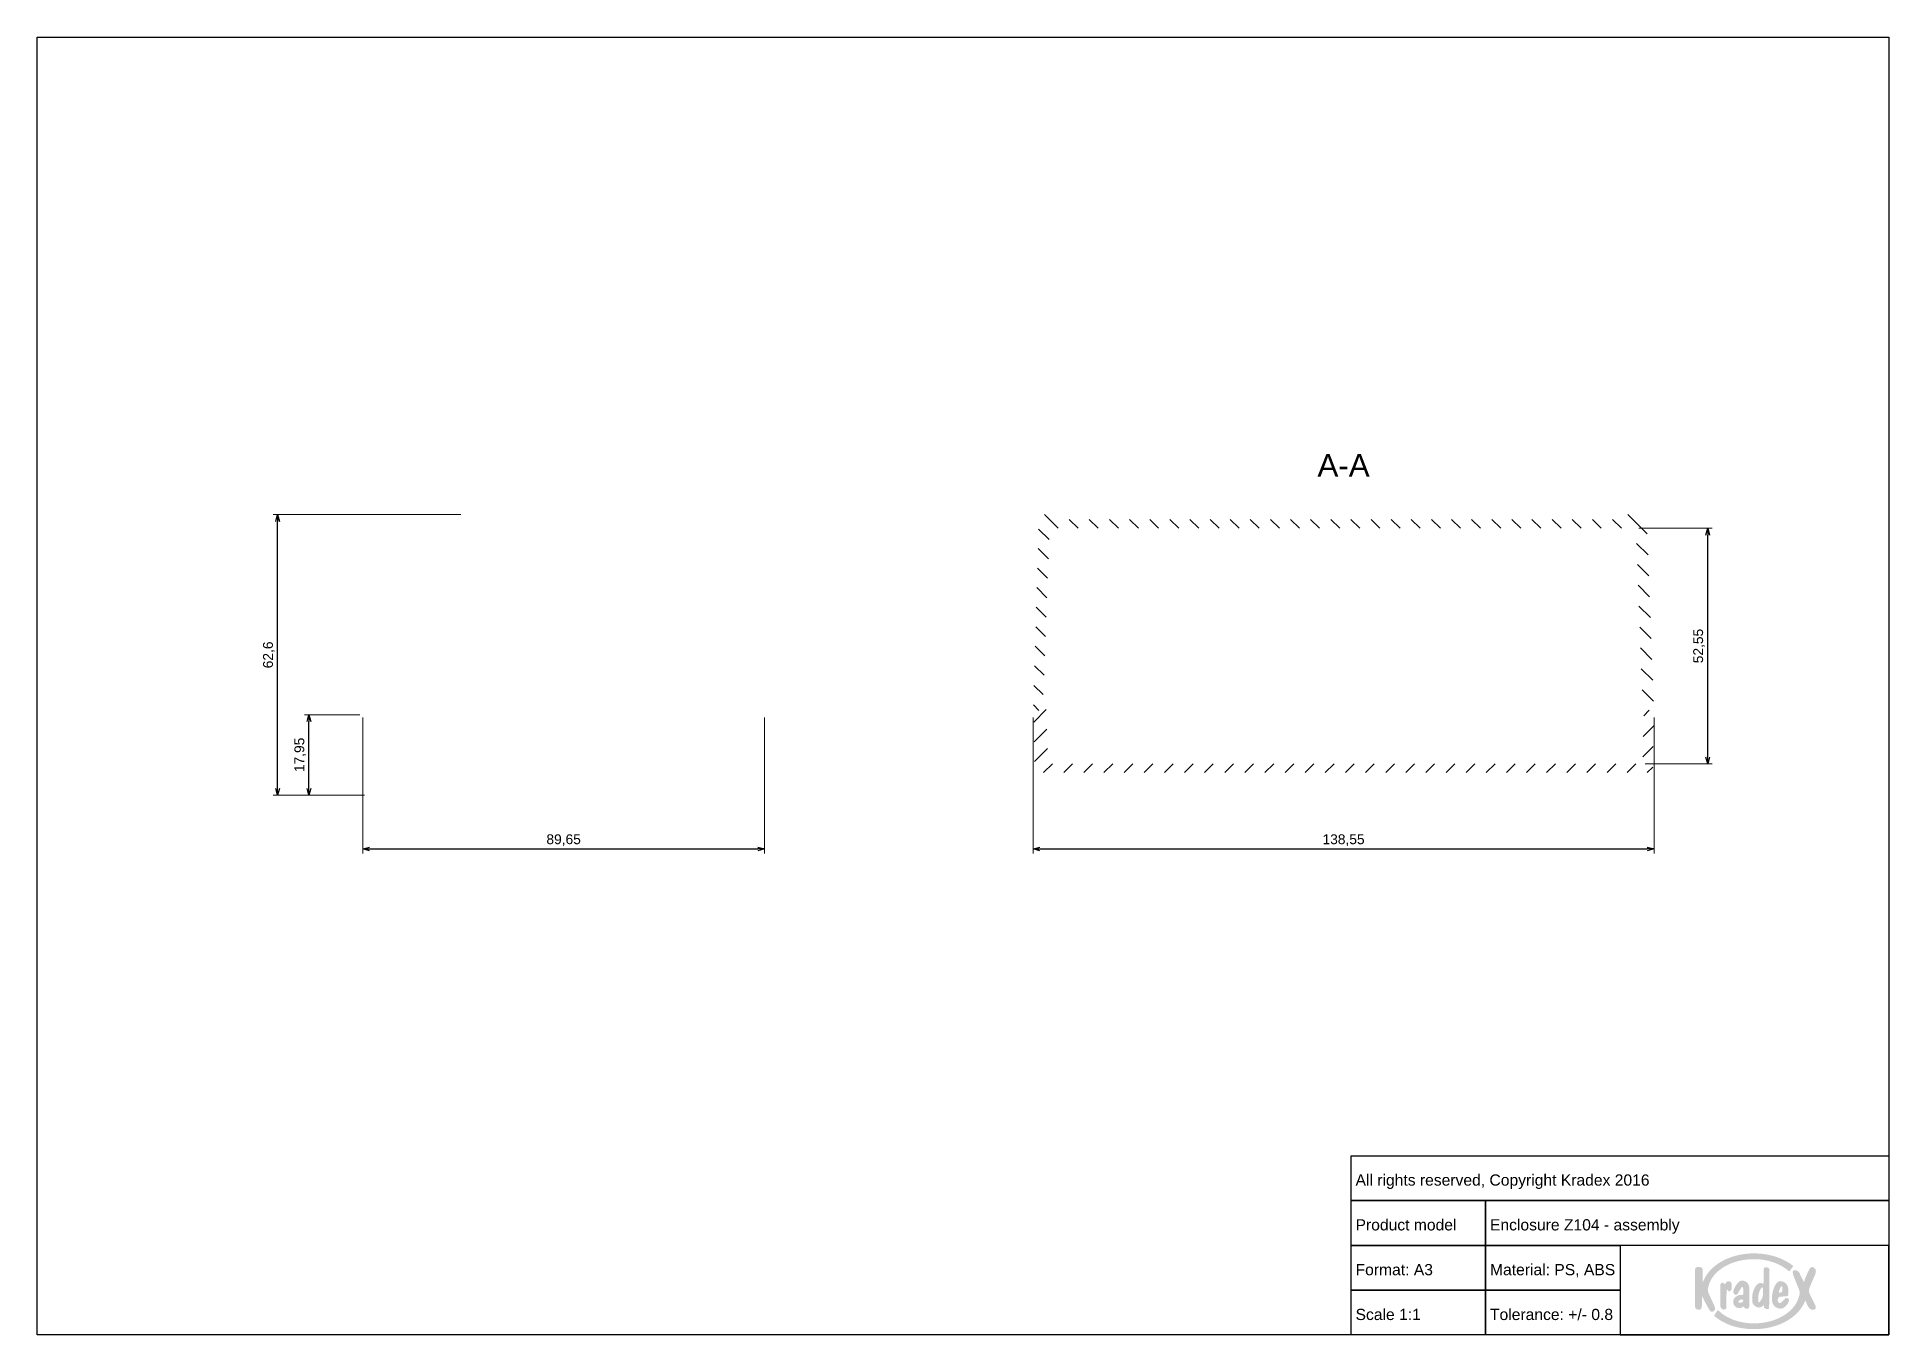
# Paper-space layout 'Assembly' of a CAD drawing. Header units: millimetres. Extents: x 0 to 413, y 1 to 290.
import ezdxf

# ---------------------------------------------------------------- set-up
doc = ezdxf.new("R2010")
doc.units = ezdxf.units.MM
doc.layers.add('MD_Annotation', color=7, linetype='Continuous', lineweight=25)
doc.layers.add('MD_Hatching', color=7, linetype='Continuous', lineweight=25)
doc.layers.add('Tabelka', color=7, linetype='Continuous')
doc.styles.get("Standard").update_dxf_attribs({"font": 'arial.ttf'})
doc.dimstyles.new('ISO-25', dxfattribs={"dimtxt": 2.2, "dimasz": 1.5, "dimexe": 1, "dimexo": 0.625, "dimtad": 1, "dimrnd": 0.05, "dimtxsty": 'Standard', "dimblk": 'OPEN30', "dimcen": 2.5, "dimadec": 0, "dimazin": 0, "dimtfac": 1, "dimtmove": 0, "dimatfit": 3, "dimfxl": 1, "dimlwe": 18, "dimarcsym": 0})

# ---------------------------------------------------------------- blocks, each defined once
blk = doc.blocks.new('_Open30')
at = {"color": 0, "linetype": 'ByBlock', "lineweight": -2}
for p, q in [((-1, 0.27), (0, 0)), ((0, 0), (-1, -0.27)), ((0, 0), (-1, 0))]:
    blk.add_line(p, q, dxfattribs=at)
blk = doc.blocks.new('*D13')
at = {"layer": 'Defpoints', "color": 0, "transparency": 16777216}
for p in [(72.9, 138.95), (162.56, 138.95), (162.56, 109)]:
    blk.add_point(p, dxfattribs=at)
at = {"layer": 'MD_Annotation', "color": 0, "lineweight": 18, "transparency": 16777216}
for p, q in [((72.9, 138.33), (72.9, 108)), ((162.56, 138.33), (162.56, 108))]:
    blk.add_line(p, q, dxfattribs=at)
at = {"layer": 'MD_Annotation', "color": 0, "lineweight": -2, "transparency": 16777216}
blk.add_line((74.4, 109), (161.06, 109), dxfattribs=at)
at = {"layer": 'MD_Annotation', "color": 0, "lineweight": -2, "transparency": 16777216, "xscale": 1.5, "yscale": 1.5, "zscale": 1.5, "rotation": 180}
blk.add_blockref('_Open30', (72.9, 109), dxfattribs=at)
at = {"layer": 'MD_Annotation', "color": 0, "lineweight": -2, "transparency": 16777216, "xscale": 1.5, "yscale": 1.5, "zscale": 1.5}
blk.add_blockref('_Open30', (162.56, 109), dxfattribs=at)
at = {"layer": 'MD_Annotation', "color": 0, "transparency": 16777216, "insert": (117.73, 110.95), "char_height": 2.2, "attachment_point": 5}
blk.add_mtext('89,65', dxfattribs=at)
blk = doc.blocks.new('*D14')
at = {"layer": 'Defpoints', "color": 0, "transparency": 16777216}
for p in [(53.9, 183.6), (95.4, 183.6), (73.92, 121)]:
    blk.add_point(p, dxfattribs=at)
at = {"layer": 'MD_Annotation', "color": 0, "lineweight": 18, "transparency": 16777216}
for p, q in [((94.78, 183.6), (52.9, 183.6)), ((73.3, 121), (52.9, 121))]:
    blk.add_line(p, q, dxfattribs=at)
at = {"layer": 'MD_Annotation', "color": 0, "lineweight": -2, "transparency": 16777216}
blk.add_line((53.9, 122.5), (53.9, 182.1), dxfattribs=at)
at = {"layer": 'MD_Annotation', "color": 0, "lineweight": -2, "transparency": 16777216, "xscale": 1.5, "yscale": 1.5, "zscale": 1.5}
for p, rotation in [((53.9, 183.6), 90), ((53.9, 121), 270)]:
    blk.add_blockref('_Open30', p, dxfattribs=dict(at, rotation=rotation))
at = {"layer": 'MD_Annotation', "color": 0, "transparency": 16777216, "insert": (51.96, 152.3), "char_height": 2.2, "attachment_point": 5, "rotation": 90}
blk.add_mtext('62,6', dxfattribs=at)
blk = doc.blocks.new('*D15')
at = {"layer": 'Defpoints', "color": 0, "transparency": 16777216}
for p in [(60.9, 138.95), (72.9, 138.95), (73.92, 121)]:
    blk.add_point(p, dxfattribs=at)
at = {"layer": 'MD_Annotation', "color": 0, "lineweight": 18, "transparency": 16777216}
for p, q in [((72.28, 138.95), (59.9, 138.95)), ((73.3, 121), (59.9, 121))]:
    blk.add_line(p, q, dxfattribs=at)
at = {"layer": 'MD_Annotation', "color": 0, "lineweight": -2, "transparency": 16777216}
blk.add_line((60.9, 122.5), (60.9, 137.45), dxfattribs=at)
at = {"layer": 'MD_Annotation', "color": 0, "lineweight": -2, "transparency": 16777216, "xscale": 1.5, "yscale": 1.5, "zscale": 1.5}
for p, rotation in [((60.9, 138.95), 90), ((60.9, 121), 270)]:
    blk.add_blockref('_Open30', p, dxfattribs=dict(at, rotation=rotation))
at = {"layer": 'MD_Annotation', "color": 0, "transparency": 16777216, "insert": (58.96, 129.98), "char_height": 2.2, "attachment_point": 5, "rotation": 90}
blk.add_mtext('17,95', dxfattribs=at)
blk = doc.blocks.new('*D18')
at = {"layer": 'Defpoints', "color": 0, "transparency": 16777216}
for p in [(222.5, 138.95), (361.05, 138.95), (361.05, 109)]:
    blk.add_point(p, dxfattribs=at)
at = {"layer": 'MD_Annotation', "color": 0, "lineweight": 18, "transparency": 16777216}
for p, q in [((222.5, 138.33), (222.5, 108)), ((361.05, 138.33), (361.05, 108))]:
    blk.add_line(p, q, dxfattribs=at)
at = {"layer": 'MD_Annotation', "color": 0, "lineweight": -2, "transparency": 16777216}
blk.add_line((224, 109), (359.55, 109), dxfattribs=at)
at = {"layer": 'MD_Annotation', "color": 0, "lineweight": -2, "transparency": 16777216, "xscale": 1.5, "yscale": 1.5, "zscale": 1.5, "rotation": 180}
blk.add_blockref('_Open30', (222.5, 109), dxfattribs=at)
at = {"layer": 'MD_Annotation', "color": 0, "lineweight": -2, "transparency": 16777216, "xscale": 1.5, "yscale": 1.5, "zscale": 1.5}
blk.add_blockref('_Open30', (361.05, 109), dxfattribs=at)
at = {"layer": 'MD_Annotation', "color": 0, "transparency": 16777216, "insert": (291.77, 110.95), "char_height": 2.2, "attachment_point": 5}
blk.add_mtext('138,55', dxfattribs=at)
blk = doc.blocks.new('*D19')
at = {"layer": 'Defpoints', "color": 0, "transparency": 16777216}
for p in [(357.03, 180.55), (373.05, 180.55), (358.48, 128)]:
    blk.add_point(p, dxfattribs=at)
at = {"layer": 'MD_Annotation', "color": 0, "lineweight": 18, "transparency": 16777216}
for p, q in [((357.66, 180.55), (374.05, 180.55)), ((359.11, 128), (374.05, 128))]:
    blk.add_line(p, q, dxfattribs=at)
at = {"layer": 'MD_Annotation', "color": 0, "lineweight": -2, "transparency": 16777216}
blk.add_line((373.05, 129.5), (373.05, 179.05), dxfattribs=at)
at = {"layer": 'MD_Annotation', "color": 0, "lineweight": -2, "transparency": 16777216, "xscale": 1.5, "yscale": 1.5, "zscale": 1.5}
for p, rotation in [((373.05, 180.55), 90), ((373.05, 128), 270)]:
    blk.add_blockref('_Open30', p, dxfattribs=dict(at, rotation=rotation))
at = {"layer": 'MD_Annotation', "color": 0, "transparency": 16777216, "insert": (371.1, 154.28), "char_height": 2.2, "attachment_point": 5, "rotation": 90}
blk.add_mtext('52,55', dxfattribs=at)

psp = doc.layouts.new('Assembly')

# ---------------------------------------------------------------- hatches: boundary and pattern name
at = {"layer": 'MD_Hatching'}
h = psp.add_hatch(dxfattribs=at)
h.set_pattern_fill('ANSI31', color=256, angle=90, style=0)
h.paths.add_polyline_path([(359.996, 140.752), (359.996, 138.952), (361.046, 138.952), (359.371, 183.602), (355.121, 183.602), (355.121, 182.552), (228.071, 182.552), (228.071, 183.602), (223.821, 183.602), (222.496, 138.952), (222.583, 138.952), (223.796, 138.952), (223.796, 140.752), (224.141, 140.752), (224.665, 140.752), (226.158, 180.552), (357.034, 180.552), (358.527, 140.752), (358.789, 140.752), (359.989, 140.752)], flags=0)
h = psp.add_hatch(dxfattribs=at)
h.set_pattern_fill('ANSI31', color=256, style=0)
h.paths.add_polyline_path([(225.391, 140.752), (224.665, 140.752), (224.141, 140.752), (224.141, 138.952), (223.796, 138.952), (222.583, 138.952), (222.893, 126.052), (360.736, 126.052), (361.046, 138.952), (359.996, 138.952), (359.989, 138.952), (359.989, 140.752), (358.789, 140.752), (358.482, 128.002), (225.795, 128.002)], flags=0)
at = {"layer": 'Tabelka', "true_color": 0x00539f}
h = psp.add_hatch(color=154, dxfattribs=at)
h.dxf.hatch_style = 2
edge = h.paths.add_edge_path()
edge.add_spline(control_points=[(374.4, 7.291), (374.4, 7.291), (373.458, 9.308), (373.458, 9.308), (372.975, 10.322), (373.083, 10.415), (373.09, 10.696), (373.101, 10.824), (373.146, 11.07), (373.22, 11.439), (374.094, 14.929), (378.297, 17.44), (383.379, 17.44), (386.487, 17.44), (389.258, 16.41), (391.088, 14.808), (391.159, 14.745), (391.251, 14.719), (391.315, 14.808), (391.355, 14.864), (391.986, 15.697), (392.028, 15.751), (392.094, 15.836), (392.113, 15.932), (391.994, 16.024), (389.85, 17.691), (386.783, 18.731), (383.379, 18.731), (378.309, 18.731), (373.99, 16.42), (372.343, 13.182), (372.297, 13.086), (372.285, 13.059), (372.23, 12.946), (371.94, 12.244), (371.86, 12.131), (371.873, 12.93), (371.873, 12.93), (371.902, 15.067), (371.902, 15.067), (371.91, 15.573), (371.52, 15.702), (370.894, 15.687), (370.421, 15.677), (370.214, 15.474), (370.213, 15.123), (370.213, 15.123), (370.185, 6.943), (370.185, 6.943), (370.184, 6.556), (370.452, 6.172), (370.962, 6.154), (371.498, 6.136), (371.693, 6.457), (371.706, 6.718), (371.757, 7.752), (371.783, 8.272), (371.783, 8.595), (371.769, 9.415), (371.889, 9.015), (372.065, 8.637), (372.439, 7.826), (372.964, 6.854), (373.499, 5.981), (373.68, 5.687), (374.059, 5.607), (374.365, 5.809), (374.947, 6.192), (374.583, 6.886), (374.4, 7.291), (374.4, 7.291), (374.4, 7.291), (374.4, 7.291)], knot_values=[0, 0, 0, 0, 1, 1, 1, 2, 2, 2, 3, 3, 3, 4, 4, 4, 5, 5, 5, 6, 6, 6, 7, 7, 7, 8, 8, 8, 9, 9, 9, 10, 10, 10, 11, 11, 11, 12, 12, 12, 13, 13, 13, 14, 14, 14, 15, 15, 15, 16, 16, 16, 17, 17, 17, 18, 18, 18, 19, 19, 19, 20, 20, 20, 21, 21, 21, 22, 22, 22, 23, 23, 23, 24, 24, 24, 24], degree=3, periodic=0)
edge = h.paths.add_edge_path()
edge.add_spline(control_points=[(377.556, 10.414), (377.786, 9.987), (378.382, 10.376), (378.382, 11.011), (378.382, 11.162), (378.382, 11.806), (378.382, 11.806), (378.382, 12.279), (378.072, 12.506), (377.748, 12.506), (377.398, 12.506), (377.217, 12.412), (377.112, 12.234), (377.071, 12.164), (377.026, 11.847), (376.849, 11.865), (376.673, 11.882), (376.626, 12.163), (376.319, 12.169), (376.067, 12.169), (375.848, 12.04), (375.848, 11.516), (375.848, 11.516), (375.848, 7.127), (375.848, 7.127), (375.848, 6.758), (376.055, 6.191), (376.598, 6.191), (377.099, 6.191), (377.211, 6.475), (377.215, 6.676), (377.215, 6.676), (377.207, 8.874), (377.229, 9.968), (377.242, 10.63), (377.305, 10.878), (377.556, 10.414), (377.556, 10.414), (377.556, 10.414), (377.556, 10.414)], knot_values=[0, 0, 0, 0, 1, 1, 1, 2, 2, 2, 3, 3, 3, 4, 4, 4, 5, 5, 5, 6, 6, 6, 7, 7, 7, 8, 8, 8, 9, 9, 9, 10, 10, 10, 11, 11, 11, 12, 12, 12, 13, 13, 13, 13], degree=3, periodic=0)
edge = h.paths.add_edge_path()
edge.add_spline(control_points=[(380.113, 9.439), (379.525, 9.316), (378.763, 8.808), (378.708, 8.053), (378.635, 7.063), (379.492, 6.305), (380.421, 6.565), (380.886, 6.695), (380.88, 7.04), (381.115, 6.729), (381.236, 6.568), (381.403, 6.369), (381.715, 6.369), (382.059, 6.369), (382.236, 6.493), (382.29, 6.801), (382.362, 7.207), (382.315, 11.04), (382.292, 11.179), (382.22, 11.625), (382.082, 11.983), (381.812, 12.229), (381.539, 12.477), (380.959, 12.729), (380.581, 12.676), (379.876, 12.579), (379.309, 11.602), (379.045, 11.075), (378.949, 10.883), (378.562, 10.051), (378.852, 9.762), (378.852, 9.762), (379.015, 9.598), (379.015, 9.598), (379.257, 9.357), (379.567, 9.472), (379.695, 9.688), (379.695, 9.688), (380.236, 10.591), (380.502, 11.045), (380.601, 11.214), (381.001, 11.728), (381.005, 10.024), (381.007, 9.173), (380.774, 9.576), (380.113, 9.439), (380.113, 9.439), (380.113, 9.439), (380.113, 9.439)], knot_values=[0, 0, 0, 0, 1, 1, 1, 2, 2, 2, 3, 3, 3, 4, 4, 4, 5, 5, 5, 6, 6, 6, 7, 7, 7, 8, 8, 8, 9, 9, 9, 10, 10, 10, 11, 11, 11, 12, 12, 12, 13, 13, 13, 14, 14, 14, 15, 15, 15, 16, 16, 16, 16], degree=3, periodic=0)
edge = h.paths.add_edge_path()
edge.add_spline(control_points=[(380.498, 7.729), (380.118, 7.685), (379.624, 7.769), (379.985, 8.156), (380.212, 8.4), (380.399, 8.419), (380.652, 8.451), (381.082, 8.505), (381.111, 7.801), (380.498, 7.729)], knot_values=[0, 0, 0, 0, 1, 1, 1, 2, 2, 2, 3, 3, 3, 3], degree=3, periodic=0)
edge = h.paths.add_edge_path()
edge.add_spline(control_points=[(386.384, 6.308), (386.674, 6.308), (386.735, 6.382), (386.737, 6.589), (386.737, 6.589), (386.82, 15.036), (386.82, 15.036), (386.824, 15.508), (386.259, 15.655), (385.958, 15.655), (385.713, 15.655), (385.56, 15.554), (385.554, 15.281), (385.554, 15.281), (385.472, 11.866), (385.472, 11.866), (384.065, 13.004), (382.946, 10.293), (382.946, 8.919), (382.946, 7.545), (383.043, 7.442), (383.455, 7.101), (383.78, 6.831), (384.073, 6.645), (384.445, 6.645), (384.721, 6.645), (384.893, 6.692), (385.182, 6.914), (385.471, 7.135), (385.557, 7.15), (385.557, 7.15), (385.557, 7.15), (385.557, 6.859), (385.557, 6.859), (385.557, 6.565), (385.907, 6.308), (386.384, 6.308)], knot_values=[0, 0, 0, 0, 1, 1, 1, 2, 2, 2, 3, 3, 3, 4, 4, 4, 5, 5, 5, 6, 6, 6, 7, 7, 7, 8, 8, 8, 9, 9, 9, 10, 10, 10, 11, 11, 11, 12, 12, 12, 12], degree=3, periodic=0)
edge = h.paths.add_edge_path()
edge.add_spline(control_points=[(385.118, 8.63), (384.366, 7.389), (384.294, 7.54), (384.294, 8.498), (384.294, 10.08), (384.907, 11.124), (385.254, 11.124), (385.336, 11.124), (385.388, 11.04), (385.388, 10.864), (385.388, 10.127), (385.464, 9.201), (385.118, 8.63), (385.118, 8.63), (385.118, 8.63), (385.118, 8.63)], knot_values=[0, 0, 0, 0, 1, 1, 1, 2, 2, 2, 3, 3, 3, 4, 4, 4, 5, 5, 5, 5], degree=3, periodic=0)
edge = h.paths.add_edge_path()
edge.add_spline(control_points=[(389.492, 9.095), (389.492, 9.095), (390.616, 9.136), (390.616, 9.136), (390.9, 9.169), (391, 9.239), (391, 9.569), (391, 9.569), (391, 10.786), (391, 10.786), (391, 11.449), (390.571, 11.953), (390.321, 12.145), (390.076, 12.335), (389.597, 12.551), (389.208, 12.534), (388.481, 12.526), (387.981, 11.545), (387.757, 10.874), (387.502, 10.107), (387.353, 9.558), (387.353, 8.481), (387.353, 7.405), (387.907, 6.919), (388.132, 6.77), (388.92, 6.249), (389.724, 6.275), (390.195, 6.747), (390.499, 7.049), (390.93, 7.43), (391.129, 8.003), (391.191, 8.158), (391.194, 8.457), (391.022, 8.63), (390.832, 8.825), (390.588, 8.908), (390.33, 8.65), (390.33, 8.65), (389.54, 7.837), (389.54, 7.837), (389.076, 7.36), (388.517, 7.777), (388.672, 8.45), (388.8, 9.015), (389.065, 9.079), (389.492, 9.095)], knot_values=[0, 0, 0, 0, 1, 1, 1, 2, 2, 2, 3, 3, 3, 4, 4, 4, 5, 5, 5, 6, 6, 6, 7, 7, 7, 8, 8, 8, 9, 9, 9, 10, 10, 10, 11, 11, 11, 12, 12, 12, 13, 13, 13, 14, 14, 14, 15, 15, 15, 15], degree=3, periodic=0)
edge = h.paths.add_edge_path()
edge.add_spline(control_points=[(388.924, 10.239), (389.036, 10.542), (389.263, 11.388), (389.53, 11.378), (389.621, 11.375), (389.683, 11.262), (389.69, 11.092), (389.704, 10.755), (389.684, 10.662), (389.684, 10.397), (389.684, 10.194), (389.665, 10.099), (389.493, 10.041), (389.052, 9.892), (388.814, 9.944), (388.924, 10.239), (388.924, 10.239), (388.924, 10.239), (388.924, 10.239)], knot_values=[0, 0, 0, 0, 1, 1, 1, 2, 2, 2, 3, 3, 3, 4, 4, 4, 5, 5, 5, 6, 6, 6, 6], degree=3, periodic=0)
edge = h.paths.add_edge_path()
edge.add_spline(control_points=[(395.857, 9.549), (395.528, 10.214), (395.469, 10.444), (395.964, 11.589), (395.964, 11.589), (397.023, 14.032), (397.023, 14.032), (397.224, 14.496), (397.262, 15.1), (396.858, 15.427), (396.119, 16.025), (395.832, 15.605), (395.13, 13.964), (394.389, 12.234), (394.639, 12.082), (394.138, 13.014), (394.138, 13.014), (393.509, 14.329), (393.509, 14.329), (393.296, 14.775), (392.902, 14.907), (392.583, 14.969), (391.831, 15.116), (391.874, 14.475), (392.282, 13.463), (392.282, 13.463), (393.098, 11.441), (393.098, 11.441), (393.452, 10.563), (393.697, 10.181), (393.476, 9.344), (393.398, 9.049), (393.304, 8.769), (393.199, 8.498), (393.177, 8.439), (393.17, 8.424), (393.128, 8.321), (391.925, 5.32), (387.94, 3.108), (383.379, 3.108), (380.107, 3.108), (377.219, 4.191), (375.426, 5.967), (375.353, 6.037), (375.263, 6.041), (375.189, 5.963), (375.125, 5.871), (374.537, 4.99), (374.495, 4.92), (374.453, 4.851), (374.481, 4.755), (374.531, 4.714), (376.807, 2.825), (379.854, 1.817), (383.379, 1.817), (388.572, 1.817), (392.965, 4.248), (394.53, 7.605), (394.549, 7.645), (394.573, 7.698), (394.595, 7.754), (394.929, 8.701), (394.882, 7.745), (395.455, 6.822), (395.947, 6.029), (396.493, 6.127), (396.825, 6.201), (397.27, 6.3), (397.247, 6.739), (396.893, 7.453), (396.893, 7.453), (395.857, 9.549), (395.857, 9.549), (395.857, 9.549), (395.857, 9.549), (395.857, 9.549)], knot_values=[0, 0, 0, 0, 1, 1, 1, 2, 2, 2, 3, 3, 3, 4, 4, 4, 5, 5, 5, 6, 6, 6, 7, 7, 7, 8, 8, 8, 9, 9, 9, 10, 10, 10, 11, 11, 11, 12, 12, 12, 13, 13, 13, 14, 14, 14, 15, 15, 15, 16, 16, 16, 17, 17, 17, 18, 18, 18, 19, 19, 19, 20, 20, 20, 21, 21, 21, 22, 22, 22, 23, 23, 23, 24, 24, 24, 25, 25, 25, 25], degree=3, periodic=0)

# ---------------------------------------------------------------- linework, layer by layer
at = {"layer": 'Tabelka'}
for points in [[(0.22, 290.193), (413.476, 290.193), (413.476, 0.521), (0.22, 0.521)], [(413.476, 30.521), (293.476, 30.521), (293.476, 40.521), (413.476, 40.521)], [(323.476, 20.521), (293.476, 20.521), (293.476, 30.521), (323.476, 30.521)], [(413.476, 20.521), (323.476, 20.521), (323.476, 30.521), (413.476, 30.521)], [(323.476, 10.521), (293.476, 10.521), (293.476, 20.521), (323.476, 20.521)], [(353.476, 10.521), (323.476, 10.521), (323.476, 20.521), (353.476, 20.521)], [(413.476, 20.521), (353.476, 20.521), (353.476, 0.521), (413.476, 0.521)], [(323.476, 0.521), (293.476, 0.521), (293.476, 10.521), (323.476, 10.521)], [(353.476, 0.521), (323.476, 0.521), (323.476, 10.521), (353.476, 10.521)]]:
    psp.add_lwpolyline(points, close=True, dxfattribs=at)

# ---------------------------------------------------------------- texts
at = {"insert": (293.476, 40.521), "char_height": 2.5, "attachment_point": 1}
psp.add_mtext_dynamic_manual_height_columns('\\P All rights reserved, Copyright Kradex 2016', width=120, gutter_width=12.5, heights=[0], dxfattribs=at)
at = {"layer": 'MD_Annotation', "color": 7, "insert": (291.771, 192.102), "char_height": 5, "width": 14.16439, "attachment_point": 8}
psp.add_mtext('A-A', dxfattribs=at)
at = {"layer": 'Tabelka', "char_height": 2.5, "attachment_point": 1}
for s, width, heights, insert in [('\\pi15;\\P\\pi0; Product model', 30, [9.962], (293.476, 30.521)), ('\\P Enclosure Z104 - assembly ', 90, [0], (323.476, 30.521)), ('\\P Format: A3', 30, [0], (293.476, 20.521)), ('\\P Material: PS, ABS', 30, [0], (323.476, 20.521)), ('\\P Scale 1:1', 30, [0], (293.476, 10.521)), ('\\P Tolerance: +/- 0.8', 30, [0], (323.476, 10.521))]:
    psp.add_mtext_dynamic_manual_height_columns(s, width=width, gutter_width=12.5, heights=heights, dxfattribs=dict(at, insert=insert))

# ---------------------------------------------------------------- dimensions: what is measured, and where the dimension line sits
at = {"layer": 'MD_Annotation'}
for base, p1, p2, angle, picture, middle in [((53.903, 183.602), (73.921, 121.002), (95.405, 183.602), 270, '*D14', (51.956, 152.302)), ((373.046, 180.552), (358.482, 128.002), (357.034, 180.552), 90, '*D19', (371.099, 154.277)), ((60.903, 138.952), (73.921, 121.002), (72.903, 138.952), 270, '*D15', (58.956, 129.977))]:
    dim = psp.add_linear_dim(base=base, p1=p1, p2=p2, angle=angle, dimstyle='ISO-25', override={"dimlfac": -1}, dxfattribs=at)
    dim.commit()
    dim.dimension.update_dxf_attribs({"geometry": picture, "text_midpoint": middle})
for base, p1, p2, picture, middle in [((162.558, 109.0023), (72.9033, 138.9523), (162.558, 138.9523), '*D13', (117.7306, 110.9494)), ((361.046, 109.002), (222.496, 138.952), (361.046, 138.952), '*D18', (291.771, 110.949))]:
    dim = psp.add_linear_dim(base=base, p1=p1, p2=p2, dimstyle='ISO-25', override={"dimlfac": -1}, dxfattribs=at)
    dim.commit()
    dim.dimension.update_dxf_attribs({"geometry": picture, "text_midpoint": middle})

doc.saveas('drawing.dxf')
